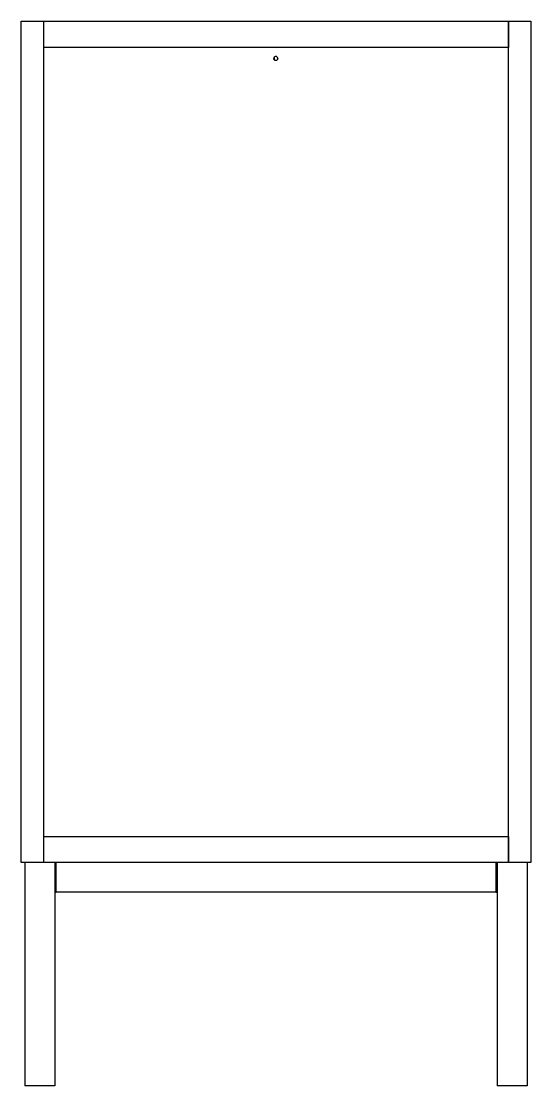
# Model space of a CAD drawing. Header units: millimetres. Extents: x 227 to 927, y 102 to 755.
# Drawn here: x 226.9 to 363.9, y 283.5 to 569.5 of the extents above; entities that cross this region are included whole.
import ezdxf

# ---------------------------------------------------------------- set-up
doc = ezdxf.new("R2010")
doc.units = ezdxf.units.MM

msp = doc.modelspace()

# ---------------------------------------------------------------- linework, layer by layer
at = {"color": 7, "linetype": 'Continuous', "lineweight": 25}
for p, q in [((226.91, 343.51), (226.91, 569.51)), ((226.91, 569.51), (232.91, 569.51)), ((232.91, 569.51), (232.91, 562.51)), ((232.91, 569.51), (357.91, 569.51)), ((232.91, 569.51), (232.91, 343.51)), ((357.91, 569.51), (357.91, 562.51)), ((357.91, 343.51), (357.91, 569.51)), ((357.91, 569.51), (363.91, 569.51)), ((363.91, 569.51), (363.91, 343.51)), ((357.91, 562.51), (232.91, 562.51)), ((294.91, 559.83), (294.91, 559.19)), ((232.91, 350.51), (357.91, 350.51)), ((232.91, 350.51), (232.91, 343.51)), ((357.91, 350.51), (357.91, 343.51)), ((232.91, 343.51), (226.91, 343.51)), ((227.91, 343.51), (227.91, 283.51)), ((357.91, 343.51), (232.91, 343.51)), ((235.91, 343.51), (235.91, 283.51)), ((236.31, 335.51), (236.31, 343.51)), ((354.51, 343.51), (354.51, 335.51)), ((354.91, 343.51), (354.91, 283.51)), ((363.91, 343.51), (357.91, 343.51)), ((362.91, 343.51), (362.91, 283.51)), ((235.91, 335.51), (236.31, 335.51)), ((354.51, 335.51), (236.31, 335.51)), ((354.51, 335.51), (354.91, 335.51)), ((235.91, 283.51), (227.91, 283.51)), ((362.91, 283.51), (354.91, 283.51))]:
    msp.add_line(p, q, dxfattribs=at)
for points in [[(295.9, 559.51), (295.89, 559.58), (295.87, 559.72), (295.75, 559.91), (295.56, 560.03), (295.35, 560.07), (295.13, 560.03), (294.95, 559.91), (294.82, 559.72), (294.8, 559.58), (294.8, 559.51)], [(295.9, 559.51), (295.89, 559.44), (295.87, 559.3), (295.75, 559.11), (295.56, 558.99), (295.35, 558.95), (295.13, 558.99), (294.95, 559.11), (294.82, 559.3), (294.8, 559.44), (294.8, 559.51)]]:
    msp.add_open_spline(points, degree=3, knots=[0, 0, 0, 0, 0.120054, 0.25, 0.379946, 0.5, 0.620054, 0.75, 0.879946, 1, 1, 1, 1], dxfattribs=at)

doc.saveas('drawing.dxf')
